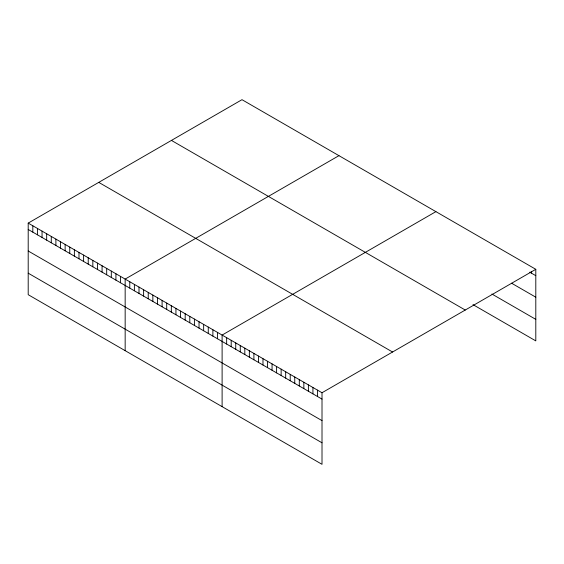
<?xml version="1.0" encoding="UTF-8"?>
<svg xmlns="http://www.w3.org/2000/svg" width="564" height="564" viewBox="0 0 564 564"><rect width="100%" height="100%" fill="white"/><g stroke="black" fill="none" stroke-linecap="round" stroke-linejoin="round"><path stroke-width="0.85" d="M28.2 223.111L322.009 392.741L322.009 464.32L28.2 294.69L28.2 223.111L241.991 99.68L535.8 269.31L535.8 340.889L472.984 304.623M338.95 155.657L125.159 279.088L125.159 350.667M435.909 211.634L222.11 335.065L222.11 406.644M322.009 392.741L535.8 269.31M529.744 272.179L535.8 275.669M511.583 283.213L535.8 297.193M491.907 294.027L535.8 319.365M171.442 140.415L465.251 310.038M98.749 182.376L392.558 352.006M28.2 229.477L322.009 399.101M28.2 250.994L322.009 420.624M28.2 273.173L322.009 442.796M531.26 271.46L531.26 273.046M317.469 390.119L317.469 396.485M312.928 387.496L312.928 393.862M308.388 384.874L308.388 391.24M303.848 382.251L303.848 388.617M299.301 379.628L299.301 385.995M294.76 377.013L294.76 383.372M290.22 374.39L290.22 380.749M285.68 371.768L285.68 378.134M281.14 369.145L281.14 375.511M276.6 366.522L276.6 372.889M272.059 363.9L272.059 370.266M267.519 361.284L267.519 367.643M262.979 358.662L262.979 365.021M258.439 356.039L258.439 362.405M253.899 353.416L253.899 359.783M249.358 350.794L249.358 357.16M244.818 348.171L244.818 354.537M240.278 345.549L240.278 351.915M235.738 342.933L235.738 349.292M231.198 340.311L231.198 346.67M226.65 337.688L226.65 344.054M217.492 332.4L217.492 338.767M212.882 329.736L212.882 336.102M208.264 327.071L208.264 333.43M203.646 324.406L203.646 330.765M199.029 321.741L199.029 328.1M194.411 319.069L194.411 325.435M189.793 316.404L189.793 322.77M185.175 313.739L185.175 320.105M180.558 311.074L180.558 317.44M175.94 308.409L175.94 314.775M171.329 305.744L171.329 312.111M166.711 303.079L166.711 309.446M162.094 300.415L162.094 306.774M157.476 297.75L157.476 304.109M152.858 295.085L152.858 301.444M148.24 292.413L148.24 298.779M143.623 289.748L143.623 296.114M139.005 287.083L139.005 293.449M134.387 284.418L134.387 290.784M129.776 281.753L129.776 288.119M120.541 276.423L120.541 282.79M115.923 273.759L115.923 280.125M111.305 271.094L111.305 277.453M106.688 268.429L106.688 274.788M102.07 265.764L102.07 272.123M97.452 263.092L97.452 269.458M92.834 260.427L92.834 266.793M88.224 257.762L88.224 264.128M83.606 255.097L83.606 261.463M78.988 252.432L78.988 258.798M74.37 249.767L74.37 256.134M69.753 247.102L69.753 253.469M65.135 244.438L65.135 250.797M60.517 241.773L60.517 248.132M55.899 239.108L55.899 245.467M51.282 236.436L51.282 242.802M46.671 233.771L46.671 240.137M42.053 231.106L42.053 237.472M37.435 228.441L37.435 234.807M32.818 225.776L32.818 232.142"/></g></svg>
